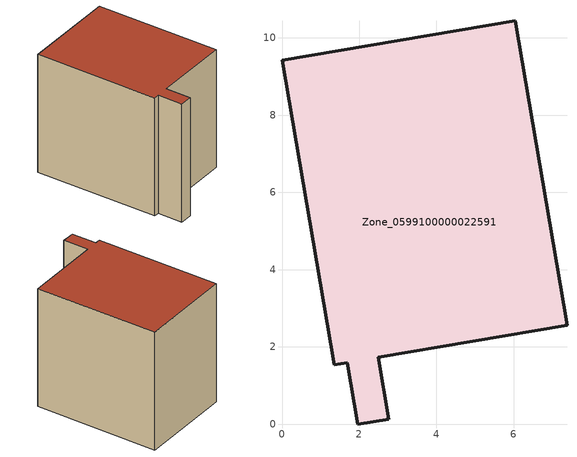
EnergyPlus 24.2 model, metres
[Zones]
Zone_0599100000022591
 floor ground (C_G): 6.04,10.44 7.38,2.56 2.49,1.73 2.76,0.13 1.96,0 1.69,1.59 1.35,1.53 0,9.42 z0
 wall outside (C_F): 7.38,2.56 6.04,10.44 0,9.42 1.35,1.53 1.69,1.59 1.96,0 2.76,0.13 2.49,1.73 7.38,2.56 z0:7.92
 roof outside (C_R): 6.04,10.44 0,9.42 1.35,1.53 1.69,1.59 1.96,0 2.76,0.13 2.49,1.73 7.38,2.56 z7.92
[BUILDING]
Pand.0599100000022591: North Axis=0; Terrain=City; Loads Convergence Tolerance Value=0.04; Temperature Convergence Tolerance Value=0.4; Solar Distribution=FullExterior; Maximum Number of Warmup Days=25; Minimum Number of Warmup Days=1
[Site:Location]
Rotterdam.The.Hague.AP_ZH_NLD Design_Conditions: Latitude=51.96; Longitude=4.45; Time Zone=1; Elevation=-4.5
[SITE:GROUNDTEMPERATURE:BUILDINGSURFACE]
18, 18, 18, 18, 18, 18, 18, 18, 18, 18, 18, 18
[MATERIAL] Thermal Absorptance=0.9; Solar Absorptance=0.7; Visible Absorptance=0.7
Name | Roughness | Thickness | Conductivity | Density | Specific Heat
G.TI.1946 | MediumSmooth | 0.15 | 1 | 540 | 1210
F.TI.1946 | Rough | 0.3 | 0.857143 | 1920 | 840
R.TI.1946 | MediumRough | 0.2 | 0.1 | 1500 | 1000
[CONSTRUCTION]
C_G: G.TI.1946
C_F: F.TI.1946
C_R: R.TI.1946
[ZONE]
Zone_0599100000022591: Type=1; Multiplier=1; Ceiling Height=Autocalculate; Volume=Autocalculate; Floor Area=autocalculate; Part of Total Floor Area=Yes
[ZONEINFILTRATION:DESIGNFLOWRATE]
Infil_Zone_0599100000022591: Zone or ZoneList or Space or SpaceList=Zone_0599100000022591; Schedule=AlwaysOn; Design Flow Rate Calculation Method=Flow/Area; Flow Rate per Floor Area=0.003; Constant Term Coefficient=1; Temperature Term Coefficient=0; Velocity Term Coefficient=0; Velocity Squared Term Coefficient=0
[HVACTEMPLATE:ZONE:IDEALLOADSAIRSYSTEM]
Zone_0599100000022591: Maximum Heating Supply Air Temperature=50; Minimum Cooling Supply Air Temperature=13; Maximum Heating Supply Air Humidity Ratio=0.0156; Minimum Cooling Supply Air Humidity Ratio=0.0077; Heating Limit=NoLimit; Cooling Limit=NoLimit; Dehumidification Control Type=ConstantSensibleHeatRatio; Cooling Sensible Heat Ratio=0.7; Dehumidification Setpoint=60; Humidification Control Type=None; Humidification Setpoint=30; Outdoor Air Method=None; Outdoor Air Flow Rate per Person=0.00944; Outdoor Air Flow Rate per Zone Floor Area=0; Outdoor Air Flow Rate per Zone=0; Demand Controlled Ventilation Type=None; Outdoor Air Economizer Type=NoEconomizer; Heat Recovery Type=None; Sensible Heat Recovery Effectiveness=0.7; Latent Heat Recovery Effectiveness=0.65
[ZONECONTROL:THERMOSTAT]
ThermostatControl_Zone_0599100000022591: Zone or ZoneList=Zone_0599100000022591; Control Type Schedule=DualSetpointControlType; Control 1=Thermostat_Zone_0599100000022591; Temperature Difference Between Cutout And Setpoint=0
[THERMOSTATSETPOINT:DUALSETPOINT]
Thermostat_Zone_0599100000022591: Heating Setpoint Temperature Schedule=HeatingSetpoint_Zone_0599100000022591; Cooling Setpoint Temperature Schedule=CoolingSetpoint_Zone_0599100000022591
[SCHEDULE:COMPACT]
HeatingSetpoint_Zone_0599100000022591: Through: 12/31, For: AllDays, Until: 24:00, 21
CoolingSetpoint_Zone_0599100000022591: Through: 12/31, For: AllDays, Until: 24:00, 24
DualSetpointControlType: Through: 12/31, For: AllDays, Until: 24:00, 4
AlwaysOn: Through: 12/31, For: AllDays, Until: 24:00, 1
